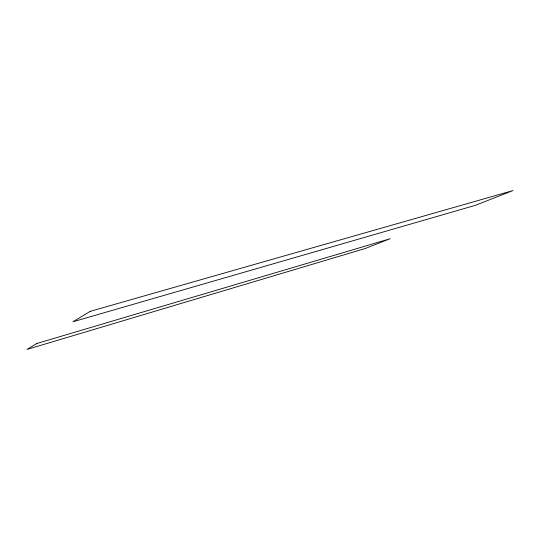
<?xml version="1.0" encoding="UTF-8"?>
<svg xmlns="http://www.w3.org/2000/svg" width="540" height="540" viewBox="0 0 540 540"><rect width="100%" height="100%" fill="white"/><g stroke="black" fill="none" stroke-linecap="round" stroke-linejoin="round"><path stroke-width="0.81" d="M36.936 343.447L27 349.434L365.229 248.508L390.197 238.714L36.936 343.447M90.207 311.357L72.947 321.759L475.112 205.423L513 190.566L90.207 311.357"/></g></svg>
